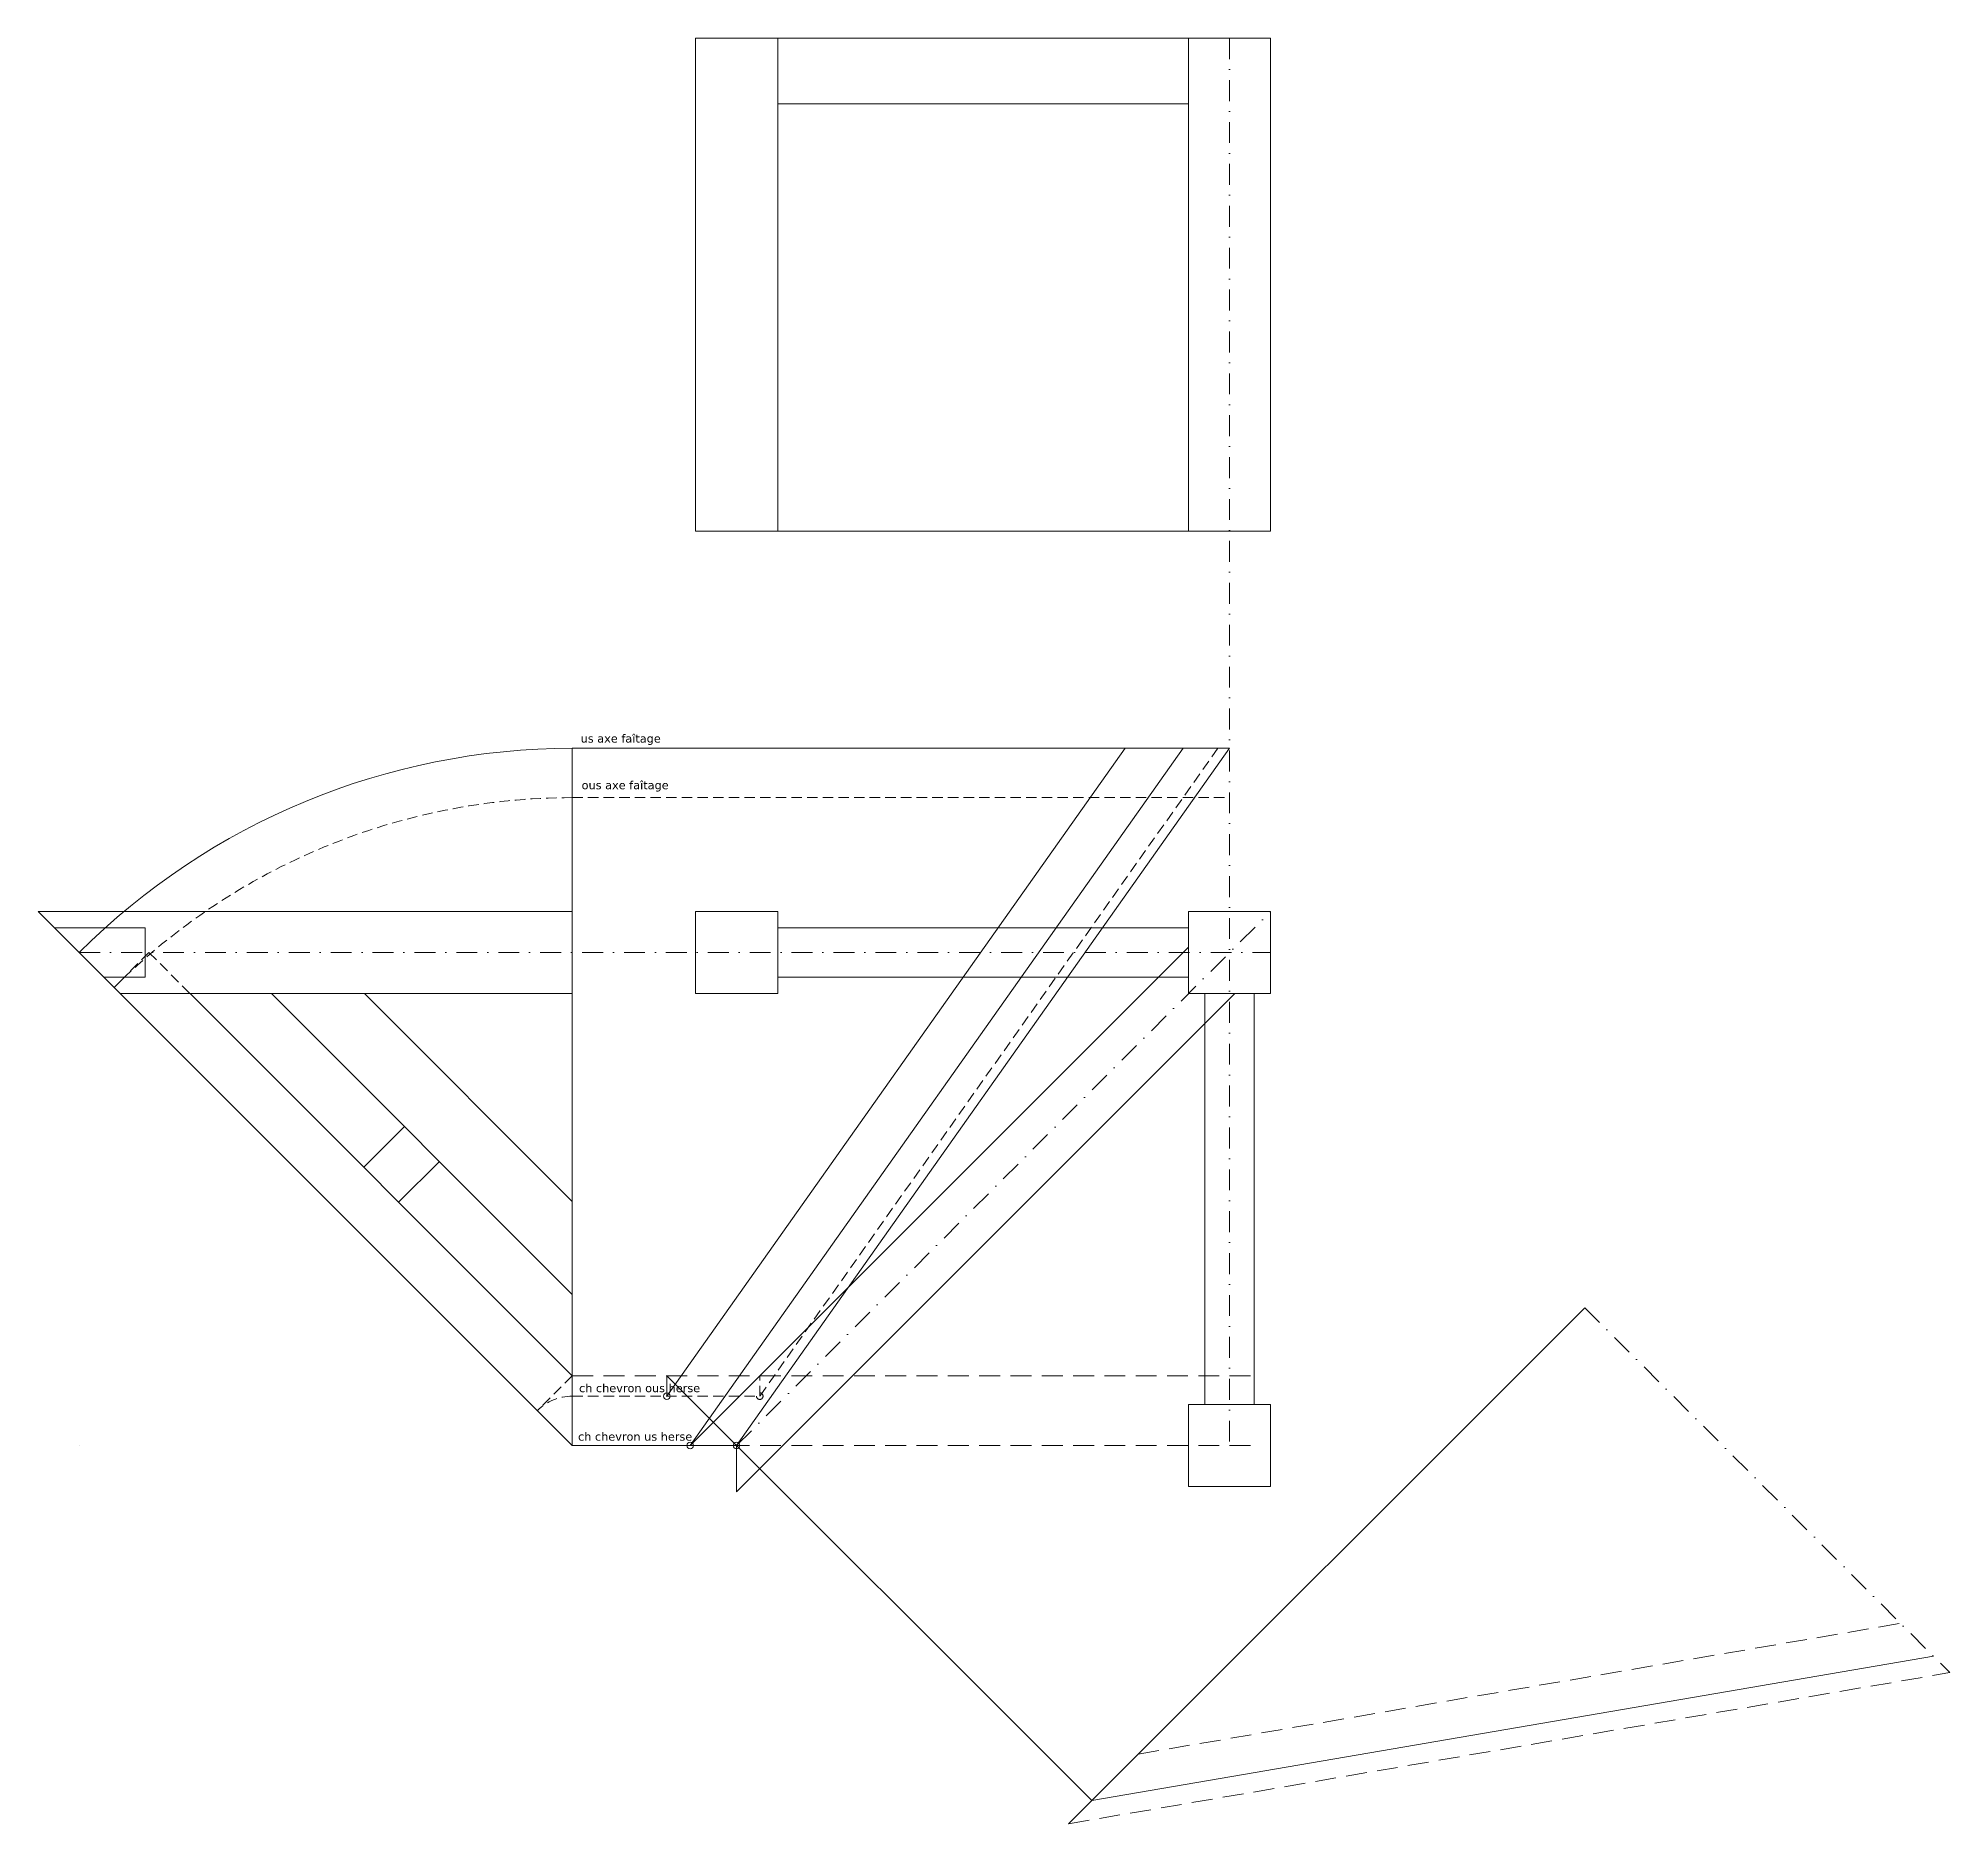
# Model space of a CAD drawing. Header units: millimetres. Extents: x -25 to 1138, y -230 to 857.
import ezdxf

# ---------------------------------------------------------------- set-up
doc = ezdxf.new("R2010")
doc.units = ezdxf.units.MM
for name, pattern in [('DASHDOT', [25.4, 12.7, -6.35, 0, -6.35]), ('DASHED', [19.05, 12.7, -6.35]), ('HIDDEN', [9.525, 6.35, -3.175])]:
    doc.linetypes.add(name, pattern=pattern)
for name, color, linetype, lineweight, true_color in [('0_ch_chevron', 3, 'DASHED', 0, 0x00ff00), ('0_vue_plan', 7, 'Continuous', 0, 0xffffff), ('1_herse_arêtier', 2, 'Continuous', 0, 0xffff00), ('1_herse_barbe_empanon', 30, 'Continuous', 0, 0xff7f00), ('1_herse_ch_chevron', 3, 'Continuous', 0, 0x00ff00)]:
    doc.layers.add(name, color=color, linetype=linetype, lineweight=lineweight, true_color=true_color)
doc.styles.add('textstyle13', font='')
doc.styles.add('textstyle14', font='')
doc.styles.add('textstyle15', font='')
doc.styles.add('textstyle16', font='')
doc.styles.get('textstyle13').set_extended_font_data('DejaVu Sans')
doc.styles.get('textstyle14').set_extended_font_data('DejaVu Sans')
doc.styles.get('textstyle15').set_extended_font_data('DejaVu Sans')
doc.styles.get('textstyle16').set_extended_font_data('DejaVu Sans')

msp = doc.modelspace()

# ---------------------------------------------------------------- linework, layer by layer
at = {"layer": '0_ch_chevron'}
for p, q in [((300, 42.4), (715, 42.4)), ((300, 0), (715, 0)), ((644.4, -187.9), (1108.3, -108.3)), ((602, -230.3), (1138.3, -138.3))]:
    msp.add_line(p, q, dxfattribs=at)
at = {"layer": '0_vue_plan'}
for p, q in [((375, 856.5), (725, 856.5)), ((375, 556.5), (375, 856.5)), ((425, 556.5), (425, 856.5)), ((675, 556.5), (675, 856.5)), ((725, 556.5), (725, 856.5)), ((425, 816.5), (675, 816.5)), ((375, 556.5), (425, 556.5)), ((675, 556.5), (725, 556.5)), ((-25, 325), (300, 0)), ((-25, 325), (300, 325)), ((-15, 315), (40, 315)), ((40, 315), (40, 285)), ((300, 325), (300, 275)), ((375, 275), (375, 325)), ((375, 325), (425, 325)), ((425, 275), (425, 325)), ((425, 315), (675, 315)), ((675, 325), (725, 325)), ((675, 275), (675, 325)), ((725, 275), (725, 325)), ((371.7, 0), (675, 303.3)), ((15, 285), (40, 285)), ((425, 285), (675, 285)), ((25, 275), (300, 275)), ((67.4, 275), (300, 42.4)), ((116.9, 275), (300, 91.9)), ((173.5, 275), (300, 148.5)), ((375, 275), (425, 275)), ((400, -28.3), (703.3, 275)), ((675, 275), (725, 275)), ((685, 25), (685, 275)), ((715, 25), (715, 275)), ((173.1, 169.3), (197.9, 194.1)), ((194.3, 148.1), (219.1, 172.9)), ((675, 25), (725, 25)), ((675, -25), (675, 25)), ((725, -25), (725, 25)), ((0, 0), (0, 0)), ((0, 0), (0, 0)), ((0, 0), (0, 0)), ((400, 0), (371.7, 0)), ((400, -28.3), (400, 0)), ((675, -25), (725, -25)), ((616.2, -216.2), (1128.3, -128.3))]:
    msp.add_line(p, q, dxfattribs=at)
at = {"layer": '0_vue_plan', "linetype": 'DASHDOT'}
for p, q in [((700, 856.5), (700, 0)), ((400, 0), (725, 325)), ((0, 300), (725, 300)), ((916.2, 83.8), (1138.3, -138.3))]:
    msp.add_line(p, q, dxfattribs=at)
at = {"layer": '0_vue_plan', "color": 1, "true_color": 0xff0000}
for p, q in [((375, 556.5), (725, 556.5)), ((300, 424.3), (300, 163.9)), ((300, 163.9), (300, 0)), ((602, -230.3), (916.2, 83.8))]:
    msp.add_line(p, q, dxfattribs=at)
at = {"layer": '1_herse_arêtier'}
for p, q in [((300, 424.3), (700, 424.3)), ((700, 424.3), (400, 0))]:
    msp.add_line(p, q, dxfattribs=at)
at = {"layer": '1_herse_arêtier', "linetype": 'HIDDEN'}
for p, q in [((300, 394.3), (700, 394.3)), ((42.4, 300), (21.2, 278.8)), ((42.4, 300), (67.4, 275))]:
    msp.add_line(p, q, dxfattribs=at)
at = {"layer": '1_herse_arêtier'}
msp.add_arc((300, 0), 424.3, 90, 135, dxfattribs=at)
at = {"layer": '1_herse_arêtier', "linetype": 'HIDDEN'}
msp.add_arc((300, 0), 394.3, 90, 135, dxfattribs=at)
at = {"layer": '1_herse_barbe_empanon'}
for p, q in [((636.4, 424.3), (357.6, 30)), ((700, 424.3), (400, 0)), ((616.2, -216.2), (357.6, 42.4)), ((357.6, 42.4), (357.6, 30))]:
    msp.add_line(p, q, dxfattribs=at)
for centre in [(357.6, 30), (400, 0)]:
    msp.add_circle(centre, 2, dxfattribs=at)
at = {"layer": '1_herse_ch_chevron'}
for p in [(671.7, 424.3), (300, 0)]:
    msp.add_line(p, (371.7, 0), dxfattribs=at)
at = {"layer": '1_herse_ch_chevron', "linetype": 'HIDDEN'}
for p, q in [((692.9, 424.3), (414.1, 30)), ((300, 42.4), (278.8, 21.2)), ((414.1, 30), (414.1, 42.4)), ((300, 30), (414.1, 30))]:
    msp.add_line(p, q, dxfattribs=at)
msp.add_circle((414.1, 30), 2, dxfattribs=at)
at = {"layer": '1_herse_ch_chevron'}
msp.add_circle((371.7, 0), 2, dxfattribs=at)
at = {"layer": '1_herse_ch_chevron', "linetype": 'HIDDEN'}
msp.add_arc((300, 0), 30, 90, 135, dxfattribs=at)

# ---------------------------------------------------------------- texts
at = {"layer": '1_herse_arêtier', "linetype": 'HIDDEN', "char_height": 4, "attachment_point": 1}
for s, insert, style in [('\\H5;us axe faîtage', (305.1, 432.8), 'textstyle15'), ('\\H5;ous axe faîtage', (305.7, 404.4), 'textstyle16')]:
    msp.add_mtext(s, dxfattribs=dict(at, insert=insert, style=style))
at = {"layer": '1_herse_ch_chevron', "char_height": 4, "attachment_point": 1}
for s, insert, style in [('\\H5;ch chevron ous herse', (304.1, 37.4), 'textstyle13'), ('\\H5;ch chevron us herse', (303.5, 7.9), 'textstyle14')]:
    msp.add_mtext(s, dxfattribs=dict(at, insert=insert, style=style))

doc.saveas('drawing.dxf')
